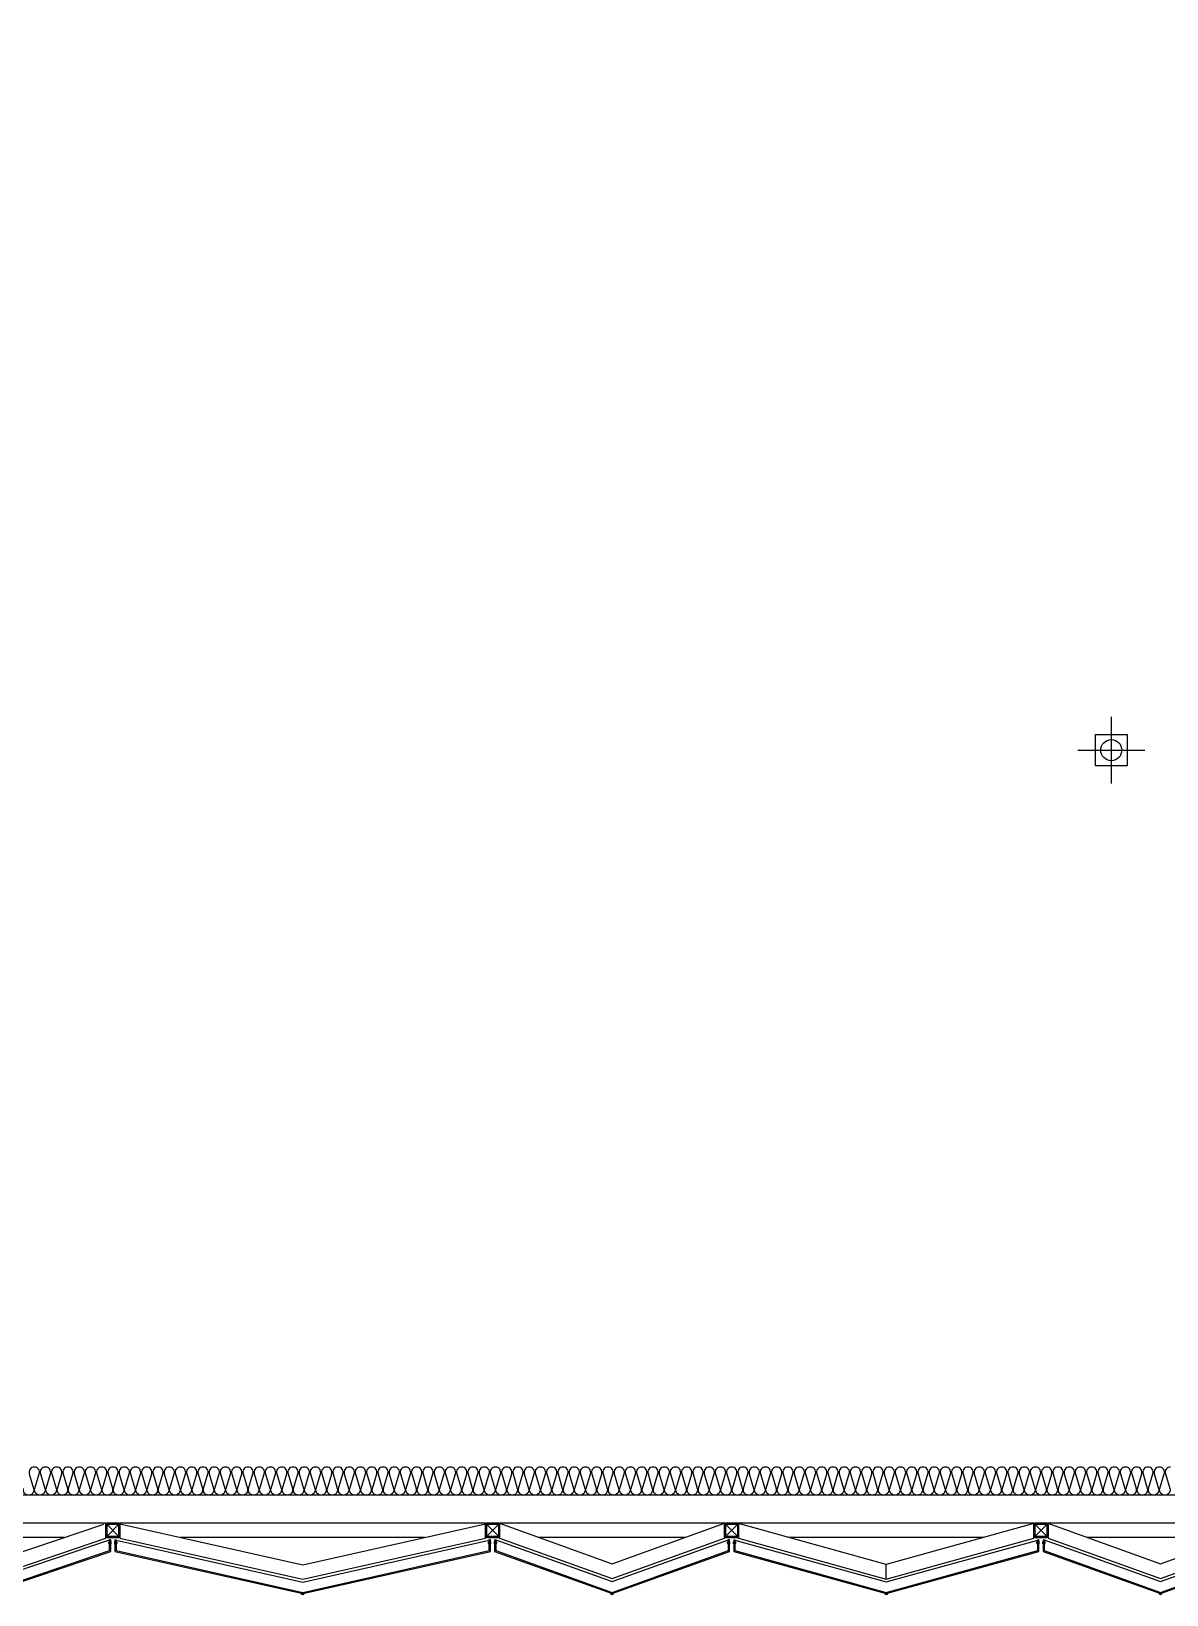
# Model space of a CAD drawing. Header units: millimetres. Extents: x -95754 to 177808, y 34455 to 150605.
# Drawn here: x 92464 to 96501, y 106751 to 112312 of the extents above; entities that cross this region are included whole.
import ezdxf

# ---------------------------------------------------------------- set-up
doc = ezdxf.new("R2010")
doc.units = ezdxf.units.MM
doc.header["$LTSCALE"] = 300
doc.linetypes.add('HID', pattern=[2.8, 1.8, -1])
for name, color, linetype in [('6FIN', 6, 'Continuous'), ('A-ELE', 7, 'Continuous'), ('A-SYM', 7, 'Continuous'), ('A-지붕바닥', 251, 'Continuous'), ('A-하지철물', 55, 'Continuous'), ('alucobond', 4, 'Continuous'), ('ISL', 251, 'Continuous'), ('mold', 4, 'Continuous'), ('SHEET', 6, 'Continuous'), ('우수계획', 7, 'Continuous')]:
    doc.layers.add(name, color=color, linetype=linetype)
doc.layers.add('PIPE', color=3, linetype='Continuous', lineweight=5)

# ---------------------------------------------------------------- blocks, each defined once
blk = doc.blocks.new('EX-1100')
at = {"layer": '6FIN', "elevation": 0}
for points in [[(3.2, 204.1), (46.8, 204.1, 0.414214), (50, 207.3), (50, 250.9, 0.414214), (46.8, 254.1), (3.2, 254.1, 0.414214), (0, 250.9), (0, 207.3, 0.414214)], [(1146.8, 204.1), (1103.2, 204.1, -0.414214), (1100, 207.3), (1100, 250.9, -0.414214), (1103.2, 254.1), (1146.8, 254.1, -0.414214), (1150, 250.9), (1150, 207.3, -0.414214)]]:
    blk.add_lwpolyline(points, format="xyb", close=True, dxfattribs=at)
at = {"layer": 'A-하지철물'}
for p, q in [((1100, 254.1), (50, 254.1)), ((923.1, 204.1), (226.9, 204.1)), ((575, 55.9), (575, 107.8))]:
    blk.add_line(p, q, dxfattribs=at)
at = {"layer": 'A-하지철물', "elevation": 0}
blk.add_lwpolyline([(1100, 201.1), (1100, 253), (575, 107.8), (50, 253), (50, 201.1), (575, 55.9)], close=True, dxfattribs=at)
at = {"layer": 'A-하지철물'}
blk.add_circle((575, 4.1), 4.07, dxfattribs=at)
at = {"layer": 'alucobond', "color": 251, "linetype": 'HID', "ltscale": 10}
for p, q in [((30.2, 185.1), (41.5, 185.1)), ((31.5, 182.4), (31.5, 187.8)), ((31.5, 186.6), (39.5, 186.6)), ((31.5, 183.6), (39.5, 183.6)), ((32, 189.3), (32.5, 189.3)), ((32, 180.9), (32.5, 180.9)), ((32.5, 180.9), (32.5, 189.3)), ((38, 182.7), (38, 187.4)), ((39.5, 182.7), (39.5, 187.4)), ((1119.8, 185.1), (1108.5, 185.1)), ((1110.5, 182.7), (1110.5, 187.4)), ((1118.5, 186.6), (1110.5, 186.6)), ((1118.5, 183.6), (1110.5, 183.6)), ((1112, 182.7), (1112, 187.4)), ((1117.5, 180.9), (1117.5, 189.3)), ((1118, 189.3), (1117.5, 189.3)), ((1118, 180.9), (1117.5, 180.9)), ((1118.5, 182.4), (1118.5, 187.8))]:
    blk.add_line(p, q, dxfattribs=at)
at = {"layer": 'alucobond'}
for p, q in [((32.5, 195.1), (36.5, 195.1)), ((1117.5, 195.1), (1113.5, 195.1))]:
    blk.add_line(p, q, dxfattribs=at)
at = {"layer": 'alucobond', "color": 251, "linetype": 'HID', "ltscale": 10, "elevation": 0}
for points in [[(32, 189.3), (31.5, 187.8)], [(32, 180.9), (31.5, 182.4)], [(36.5, 194.5), (575, 45.6), (1113.5, 194.5)], [(1118, 189.3), (1118.5, 187.8)], [(1118, 180.9), (1118.5, 182.4)]]:
    blk.add_lwpolyline(points, dxfattribs=at)
at = {"layer": 'alucobond', "elevation": 0}
for points in [[(32.5, 195.1), (32.5, 154.1), (575, 4.1), (1117.5, 154.1), (1117.5, 195.1)], [(36.5, 195.1), (36.5, 157.1), (575, 8.2), (1113.5, 157.1), (1113.5, 195.1)], [(1113.5, 195.1), (1113.5, 157.2)]]:
    blk.add_lwpolyline(points, dxfattribs=at)
at = {"layer": 'alucobond', "color": 251, "linetype": 'HID', "ltscale": 10, "elevation": 0}
for points in [[(39.5, 186.6, -0.666667), (39.5, 183.6, -1.5)], [(1110.5, 186.6, 0.666667), (1110.5, 183.6, 1.5)]]:
    blk.add_lwpolyline(points, format="xyb", dxfattribs=at)
at = {"layer": 'alucobond', "color": 251, "linetype": 'HID', "ltscale": 10}
for centre, start, end in [((38.7, 187.4), 0, 180), ((38.7, 182.7), 180, 0), ((1111.3, 187.4), 0, 180), ((1111.3, 182.7), 180, 0)]:
    blk.add_arc(centre, 0.75, start, end, dxfattribs=at)
at = {"layer": 'mold', "color": 4, "elevation": 0}
for points in [[(25, 204.1), (25, 202.6)], [(1125, 204.1), (1125, 202.6)]]:
    blk.add_lwpolyline(points, dxfattribs=at)
at = {"layer": 'SHEET', "color": 8}
for p, q in [((46.8, 250.9), (3.2, 207.3)), ((3.2, 250.9), (46.8, 207.3)), ((1103.2, 250.9), (1146.8, 207.3)), ((1146.8, 250.9), (1103.2, 207.3))]:
    blk.add_line(p, q, dxfattribs=at)
at = {"layer": 'SHEET', "color": 8, "elevation": 0}
for points in [[(3.2, 207.3), (46.8, 207.3), (46.8, 250.9), (3.2, 250.9)], [(1146.8, 207.3), (1103.2, 207.3), (1103.2, 250.9), (1146.8, 250.9)]]:
    blk.add_lwpolyline(points, close=True, dxfattribs=at)
blk = doc.blocks.new('EX-850-1')
at = {"layer": '6FIN', "elevation": 0}
for points in [[(3.2, 204.1), (46.8, 204.1, 0.414214), (50, 207.3), (50, 250.9, 0.414214), (46.8, 254.1), (3.2, 254.1, 0.414214), (0, 250.9), (0, 207.3, 0.414214)], [(896.8, 204.1), (853.2, 204.1, -0.414214), (850, 207.3), (850, 250.9, -0.414214), (853.2, 254.1), (896.8, 254.1, -0.414214), (900, 250.9), (900, 207.3, -0.414214)]]:
    blk.add_lwpolyline(points, format="xyb", close=True, dxfattribs=at)
at = {"layer": 'A-하지철물'}
for p, q in [((850, 254.1), (50, 254.1)), ((710.9, 204.1), (189.1, 204.1))]:
    blk.add_line(p, q, dxfattribs=at)
at = {"layer": 'A-하지철물', "elevation": 0}
for points in [[(49.9, 254.1), (450, 110.3), (850.1, 254.1)], [(50, 204.1), (50, 200.9), (450, 57.2), (850, 200.9), (850, 204.1)]]:
    blk.add_lwpolyline(points, dxfattribs=at)
at = {"layer": 'A-하지철물'}
blk.add_circle((450, 4.1), 4.07, dxfattribs=at)
at = {"layer": 'alucobond', "color": 251, "linetype": 'HID', "ltscale": 10}
for p, q in [((30.2, 185.1), (41.5, 185.1)), ((31.5, 182.4), (31.5, 187.8)), ((31.5, 186.6), (39.5, 186.6)), ((31.5, 183.6), (39.5, 183.6)), ((32, 189.3), (32.5, 189.3)), ((32, 180.9), (32.5, 180.9)), ((32.5, 180.9), (32.5, 189.3)), ((38, 182.7), (38, 187.4)), ((39.5, 182.7), (39.5, 187.4)), ((869.8, 185.1), (858.5, 185.1)), ((860.5, 182.7), (860.5, 187.4)), ((868.5, 186.6), (860.5, 186.6)), ((868.5, 183.6), (860.5, 183.6)), ((862, 182.7), (862, 187.4)), ((867.5, 180.9), (867.5, 189.3)), ((868, 189.3), (867.5, 189.3)), ((868, 180.9), (867.5, 180.9)), ((868.5, 182.4), (868.5, 187.8))]:
    blk.add_line(p, q, dxfattribs=at)
at = {"layer": 'alucobond'}
for p, q in [((32.5, 195.1), (36.5, 195.1)), ((867.5, 195.1), (863.5, 195.1))]:
    blk.add_line(p, q, dxfattribs=at)
at = {"layer": 'alucobond', "color": 251, "linetype": 'HID', "ltscale": 10}
for points in [[(32, 189.3), (31.5, 187.8)], [(32, 180.9), (31.5, 182.4)], [(868, 189.3), (868.5, 187.8)], [(868, 180.9), (868.5, 182.4)]]:
    blk.add_lwpolyline(points, dxfattribs=at)
at = {"layer": 'alucobond', "elevation": 0}
for points in [[(32.5, 195.1), (32.5, 154.1), (450, 4.1), (867.5, 154.1), (867.5, 195.1)], [(36.5, 195.1), (36.5, 156.9), (450, 8.3), (863.5, 156.9), (863.5, 195.1)]]:
    blk.add_lwpolyline(points, dxfattribs=at)
at = {"layer": 'alucobond', "color": 251, "linetype": 'HID', "ltscale": 10, "elevation": 0}
blk.add_lwpolyline([(36.5, 195.1), (450, 46.6), (863.5, 195.1)], dxfattribs=at)
at = {"layer": 'alucobond', "color": 251, "linetype": 'HID', "ltscale": 10}
for points in [[(39.5, 186.6, -0.666667), (39.5, 183.6, -1.5)], [(860.5, 186.6, 0.666667), (860.5, 183.6, 1.5)]]:
    blk.add_lwpolyline(points, format="xyb", dxfattribs=at)
for centre, start, end in [((38.7, 187.4), 0, 180), ((38.7, 182.7), 180, 0), ((861.3, 187.4), 0, 180), ((861.3, 182.7), 180, 0)]:
    blk.add_arc(centre, 0.75, start, end, dxfattribs=at)
at = {"layer": 'mold', "color": 4}
for points in [[(25, 204.1), (25, 202.6)], [(875, 204.1), (875, 202.6)]]:
    blk.add_lwpolyline(points, dxfattribs=at)
at = {"layer": 'SHEET', "color": 8}
for p, q in [((46.8, 250.9), (3.2, 207.3)), ((3.2, 250.9), (46.8, 207.3)), ((853.2, 250.9), (896.8, 207.3)), ((896.8, 250.9), (853.2, 207.3))]:
    blk.add_line(p, q, dxfattribs=at)
at = {"layer": 'SHEET', "color": 8, "elevation": 0}
for points in [[(3.2, 207.3), (46.8, 207.3), (46.8, 250.9), (3.2, 250.9)], [(896.8, 207.3), (853.2, 207.3), (853.2, 250.9), (896.8, 250.9)]]:
    blk.add_lwpolyline(points, close=True, dxfattribs=at)
blk = doc.blocks.new('EX-1350')
at = {"layer": '6FIN', "elevation": 0}
for points in [[(3.2, 204.1), (46.8, 204.1, 0.414214), (50, 207.3), (50, 250.9, 0.414214), (46.8, 254.1), (3.2, 254.1, 0.414214), (0, 250.9), (0, 207.3, 0.414214)], [(1396.8, 204.1), (1353.2, 204.1, -0.414214), (1350, 207.3), (1350, 250.9, -0.414214), (1353.2, 254.1), (1396.8, 254.1, -0.414214), (1400, 250.9), (1400, 207.3, -0.414214)]]:
    blk.add_lwpolyline(points, format="xyb", close=True, dxfattribs=at)
at = {"layer": 'A-하지철물'}
for p, q in [((1350, 254.1), (50, 254.1)), ((1133.9, 204.1), (266.1, 204.1))]:
    blk.add_line(p, q, dxfattribs=at)
at = {"layer": 'A-하지철물', "elevation": 0}
for points in [[(49.7, 252.7), (700, 106.6), (1350.3, 252.7)], [(50, 254.1), (50, 201.4), (700, 55.3), (1350, 201.4), (1350, 254.1)]]:
    blk.add_lwpolyline(points, dxfattribs=at)
at = {"layer": 'A-하지철물'}
blk.add_circle((700, 4.1), 4.07, dxfattribs=at)
at = {"layer": 'alucobond', "color": 251, "linetype": 'HID', "ltscale": 10}
for p, q in [((30.2, 185.1), (41.5, 185.1)), ((31.5, 182.4), (31.5, 187.8)), ((31.5, 186.6), (39.5, 186.6)), ((31.5, 183.6), (39.5, 183.6)), ((32, 189.3), (32.5, 189.3)), ((32, 180.9), (32.5, 180.9)), ((32.5, 180.9), (32.5, 189.3)), ((38, 182.7), (38, 187.4)), ((39.5, 182.7), (39.5, 187.4)), ((1369.8, 185.1), (1358.5, 185.1)), ((1360.5, 182.7), (1360.5, 187.4)), ((1368.5, 186.6), (1360.5, 186.6)), ((1368.5, 183.6), (1360.5, 183.6)), ((1362, 182.7), (1362, 187.4)), ((1367.5, 180.9), (1367.5, 189.3)), ((1368, 189.3), (1367.5, 189.3)), ((1368, 180.9), (1367.5, 180.9)), ((1368.5, 182.4), (1368.5, 187.8))]:
    blk.add_line(p, q, dxfattribs=at)
at = {"layer": 'alucobond'}
for p, q in [((32.5, 195.1), (36.5, 195.1)), ((1367.5, 195.1), (1363.5, 195.1))]:
    blk.add_line(p, q, dxfattribs=at)
at = {"layer": 'alucobond', "color": 251, "linetype": 'HID', "ltscale": 10, "elevation": 0}
for points in [[(32, 189.3), (31.5, 187.8)], [(32, 180.9), (31.5, 182.4)], [(36.5, 194.2), (700, 45.1), (1363.5, 194.2)], [(1368, 189.3), (1368.5, 187.8)], [(1368, 180.9), (1368.5, 182.4)]]:
    blk.add_lwpolyline(points, dxfattribs=at)
at = {"layer": 'alucobond', "elevation": 0}
for points in [[(32.5, 195.1), (32.5, 154.1), (700, 4.1), (1367.5, 154.1), (1367.5, 195.1)], [(36.5, 195.1), (36.5, 157.3), (700, 8.2), (1363.5, 157.3), (1363.5, 195.1)]]:
    blk.add_lwpolyline(points, dxfattribs=at)
at = {"layer": 'alucobond', "color": 251, "linetype": 'HID', "ltscale": 10, "elevation": 0}
for points in [[(39.5, 186.6, -0.666667), (39.5, 183.6, -1.5)], [(1360.5, 186.6, 0.666667), (1360.5, 183.6, 1.5)]]:
    blk.add_lwpolyline(points, format="xyb", dxfattribs=at)
at = {"layer": 'alucobond', "color": 251, "linetype": 'HID', "ltscale": 10}
for centre, start, end in [((38.7, 187.4), 0, 180), ((38.7, 182.7), 180, 0), ((1361.3, 187.4), 0, 180), ((1361.3, 182.7), 180, 0)]:
    blk.add_arc(centre, 0.75, start, end, dxfattribs=at)
at = {"layer": 'mold', "color": 4, "elevation": 0}
for points in [[(25, 204.1), (25, 202.6)], [(1375, 204.1), (1375, 202.6)]]:
    blk.add_lwpolyline(points, dxfattribs=at)
at = {"layer": 'SHEET', "color": 8}
for p, q in [((46.8, 250.9), (3.2, 207.3)), ((3.2, 250.9), (46.8, 207.3)), ((1353.2, 250.9), (1396.8, 207.3)), ((1396.8, 250.9), (1353.2, 207.3))]:
    blk.add_line(p, q, dxfattribs=at)
at = {"layer": 'SHEET', "color": 8, "elevation": 0}
for points in [[(3.2, 207.3), (46.8, 207.3), (46.8, 250.9), (3.2, 250.9)], [(1396.8, 207.3), (1353.2, 207.3), (1353.2, 250.9), (1396.8, 250.9)]]:
    blk.add_lwpolyline(points, close=True, dxfattribs=at)
blk = doc.blocks.new('A$C3e56fbfe')
at = {"layer": '6FIN', "elevation": 0}
for points in [[(204.1, 1125.9), (204.1, 1082.3, 0.414214), (207.3, 1079.1), (250.9, 1079.1, 0.414214), (254.1, 1082.3), (254.1, 1125.9, 0.414214), (250.9, 1129.1), (207.3, 1129.1, 0.414214)], [(186.8, 217.6), (217.6, 186.8, 0.414214), (222.2, 186.8), (288.4, 253, 0.414214), (288.4, 257.5), (257.5, 288.4, 0.414214), (253, 288.4), (186.8, 222.2, 0.414214)], [(1075.9, 204.1), (1032.3, 204.1, -0.414214), (1029.1, 207.3), (1029.1, 250.9, -0.414214), (1032.3, 254.1), (1075.9, 254.1, -0.414214), (1079.1, 250.9), (1079.1, 207.3, -0.414214)]]:
    blk.add_lwpolyline(points, format="xyb", close=True, dxfattribs=at)
at = {"layer": 'A-하지철물'}
for p, q in [((254.1, 289.1), (254.1, 1079.1)), ((204.1, 333.1), (204.1, 925.1)), ((1029.1, 254.1), (289.1, 254.1)), ((882.6, 204.1), (325.6, 204.1))]:
    blk.add_line(p, q, dxfattribs=at)
at = {"layer": 'A-하지철물', "elevation": 0}
for points in [[(204.1, 1079.1), (201, 1079.1), (56.6, 629.1), (191.2, 209.6)], [(254.1, 1080.9), (109.1, 629.1), (226.8, 262.2)], [(261.2, 225.9), (604.1, 109.7), (1022.3, 251.4)], [(209.1, 190.7), (604.1, 56.9), (1029.1, 200.9), (1029.1, 204.1)]]:
    blk.add_lwpolyline(points, dxfattribs=at)
at = {"layer": 'A-하지철물'}
for centre in [(4.1, 629.1), (604.1, 4.1)]:
    blk.add_circle(centre, 4.07, dxfattribs=at)
at = {"layer": 'alucobond', "color": 251, "linetype": 'HID', "ltscale": 10}
for p, q in [((180.9, 1097.1), (180.9, 1096.6)), ((180.9, 1096.6), (189.3, 1096.6)), ((182.4, 1097.6), (187.8, 1097.6)), ((182.7, 1091.1), (187.4, 1091.1)), ((182.7, 1089.6), (187.4, 1089.6)), ((183.6, 1097.6), (183.6, 1089.6)), ((185.1, 1098.9), (185.1, 1087.5)), ((186.6, 1097.6), (186.6, 1089.6)), ((189.3, 1097.1), (189.3, 1096.6)), ((176.9, 197.4), (180.2, 200.7)), ((185.1, 192.5), (177.1, 200.5)), ((183.1, 192.3), (177.5, 198)), ((177.9, 196.3), (181.3, 199.7)), ((185.3, 194.4), (179.6, 200.1)), ((180.5, 191.1), (186.5, 197.1)), ((180.9, 190.8), (180.5, 191.1)), ((182.3, 191.5), (186.1, 195.3)), ((186.8, 196.7), (186.5, 197.1)), ((190.8, 180.9), (191.1, 180.5)), ((191.1, 180.5), (197.1, 186.5)), ((191.5, 182.3), (195.3, 186.1)), ((192.3, 183.1), (198, 177.5)), ((192.5, 185.1), (200.5, 177.1)), ((194.4, 185.3), (200.1, 179.6)), ((196.3, 177.9), (199.7, 181.3)), ((196.7, 186.8), (197.1, 186.5)), ((197.4, 176.9), (200.7, 180.2)), ((1048.9, 185.1), (1037.5, 185.1)), ((1039.6, 182.7), (1039.6, 187.4)), ((1047.6, 186.6), (1039.6, 186.6)), ((1047.6, 183.6), (1039.6, 183.6)), ((1041.1, 182.7), (1041.1, 187.4)), ((1046.6, 180.9), (1046.6, 189.3)), ((1047.1, 189.3), (1046.6, 189.3)), ((1047.1, 180.9), (1046.6, 180.9)), ((1047.6, 182.4), (1047.6, 187.8))]:
    blk.add_line(p, q, dxfattribs=at)
at = {"layer": 'alucobond'}
for p, q in [((195.1, 1096.6), (195.1, 1092.6)), ((190.3, 201.6), (187.8, 204)), ((201.6, 190.3), (204, 187.8)), ((1046.6, 195.1), (1042.6, 195.1))]:
    blk.add_line(p, q, dxfattribs=at)
at = {"layer": 'alucobond', "elevation": 0}
for points in [[(195.1, 1096.6), (154.1, 1096.6), (4.1, 629.1), (153.3, 163.9), (190.6, 201.2)], [(195.1, 1092.6), (157, 1092.6), (8.3, 629.1), (155.1, 171.4), (187.8, 204)], [(201.2, 190.6), (163.9, 153.3), (604.1, 4.1), (1046.6, 154.1), (1046.6, 195.1)], [(204, 187.8), (171.3, 155), (604.1, 8.3), (1042.6, 156.9), (1042.6, 195.1)]]:
    blk.add_lwpolyline(points, dxfattribs=at)
at = {"layer": 'alucobond', "color": 251, "linetype": 'HID', "ltscale": 10, "elevation": 0}
for points in [[(194.8, 1092.6), (46.1, 629.1), (183.2, 201.6)], [(180.9, 1097.1), (182.4, 1097.6)], [(189.3, 1097.1), (187.8, 1097.6)], [(180.9, 190.8), (182.3, 191.5)], [(186.8, 196.7), (186.1, 195.3)], [(190.8, 180.9), (191.5, 182.3)], [(196.7, 186.8), (195.3, 186.1)], [(201.2, 182.9), (604.1, 46.3), (1042.6, 195)], [(1047.1, 189.3), (1047.6, 187.8)], [(1047.1, 180.9), (1047.6, 182.4)]]:
    blk.add_lwpolyline(points, dxfattribs=at)
for points in [[(186.6, 1089.6, -0.666667), (183.6, 1089.6, -1.5)], [(179.6, 200.1, 0.666667), (177.5, 198, 1.5)], [(200.1, 179.6, -0.666667), (198, 177.5, -1.5)], [(1039.6, 186.6, 0.666667), (1039.6, 183.6, 1.5)]]:
    blk.add_lwpolyline(points, format="xyb", dxfattribs=at)
at = {"layer": 'alucobond', "elevation": 0}
for points in [[(202.2, 202.2), (201.2, 201.2), (193, 209.3), (160.7, 177), (153.1, 180.6), (153.8, 181.9), (160.4, 178.8), (193, 211.4)], [(202.2, 202.2), (201.2, 201.2), (209.3, 193), (177, 160.7), (180.8, 152.7), (182.1, 153.4), (178.8, 160.4), (211.4, 193)]]:
    blk.add_lwpolyline(points, close=True, dxfattribs=at)
at = {"layer": 'alucobond', "color": 251, "linetype": 'HID', "ltscale": 10}
for centre, start, end in [((182.7, 1090.3), 90, 270), ((187.4, 1090.3), 270, 90), ((177.4, 196.8), 135, 315), ((180.7, 200.2), 315, 135), ((196.8, 177.4), 135, 315), ((200.2, 180.7), 315, 135), ((1040.3, 187.4), 0, 180), ((1040.3, 182.7), 180, 0)]:
    blk.add_arc(centre, 0.75, start, end, dxfattribs=at)
at = {"layer": 'mold', "color": 4, "elevation": 0}
for points in [[(204.1, 1104.1), (202.6, 1104.1)], [(154.1, 204.1), (154.1, 202.6)], [(1054.1, 204.1), (1054.1, 202.6)], [(204.1, 154.1), (202.6, 154.1)]]:
    blk.add_lwpolyline(points, dxfattribs=at)
at = {"layer": 'PIPE', "color": 1}
for p, q in [((255.3, 286.1), (219.9, 189.1)), ((255.3, 286.1), (219.9, 189.1)), ((286.1, 255.3), (189.1, 219.9)), ((286.1, 255.3), (189.1, 219.9)), ((217.6, 186.8), (219.9, 184.6)), ((222.2, 186.8), (219.9, 184.6))]:
    blk.add_line(p, q, dxfattribs=at)
at = {"layer": 'PIPE', "elevation": 0}
blk.add_lwpolyline([(217.6, 186.8), (186.8, 217.6, -0.414214), (186.8, 222.2), (253, 288.4, -0.414214), (257.5, 288.4), (288.4, 257.5, -0.414214), (288.4, 253), (222.2, 186.8, -0.414214)], format="xyb", close=True, dxfattribs=at)
blk.add_lwpolyline([(219.9, 189.1), (189.1, 219.9), (255.3, 286.1), (286.1, 255.3)], close=True, dxfattribs=at)
at = {"layer": 'SHEET', "color": 8}
for p, q in [((250.9, 1082.3), (207.3, 1125.9)), ((250.9, 1125.9), (207.3, 1082.3)), ((1032.3, 250.9), (1075.9, 207.3)), ((1075.9, 250.9), (1032.3, 207.3))]:
    blk.add_line(p, q, dxfattribs=at)
at = {"layer": 'SHEET', "color": 8, "elevation": 0}
for points in [[(207.3, 1125.9), (207.3, 1082.3), (250.9, 1082.3), (250.9, 1125.9)], [(189.1, 219.9), (219.9, 189.1), (286.1, 255.3), (255.3, 286.1)], [(1075.9, 207.3), (1032.3, 207.3), (1032.3, 250.9), (1075.9, 250.9)]]:
    blk.add_lwpolyline(points, close=True, dxfattribs=at)
blk = doc.blocks.new('A$Cacae0627')
at = {"layer": '우수계획', "color": 1}
for p, q in [((0, 528), (0, -528)), ((-528, 0), (528, 0))]:
    blk.add_line(p, q, dxfattribs=at)
at = {"layer": '우수계획', "color": 6, "lineweight": -3}
blk.add_lwpolyline([(-250, 250), (250, 250), (250, -250), (-250, -250)], close=True, dxfattribs=at)
blk.add_circle((0, 0), 167, dxfattribs=at)
blk = doc.blocks.new('A$Cfdea7a82')
at = {"layer": 'A-SYM', "xscale": 0.2249999999999964, "yscale": 0.2249999999999964, "zscale": 0.2249999999999964}
blk.add_blockref('A$Cacae0627', (203.8, 118.8, 0), dxfattribs=at)

msp = doc.modelspace()

# ---------------------------------------------------------------- linework, layer by layer
at = {"layer": 'ISL', "elevation": 0}
msp.add_lwpolyline([(177453.6, 135425), (177453.6, 107105), (92053.6, 107105), (92053.6, 121780)], dxfattribs=at)
msp.add_lwpolyline([(96514.1, 107205, 0.509267), (96496.4, 107180.8), (96511.7, 107129.3, -1.372593), (96476.4, 107129.3), (96491.7, 107180.8, 0.509267), (96474.1, 107205, 0.509267), (96456.4, 107180.8), (96471.7, 107129.3, -1.372593), (96436.4, 107129.3), (96451.7, 107180.8, 0.509267), (96434.1, 107205, 0.509267), (96416.4, 107180.8), (96431.7, 107129.3, -1.372593), (96396.4, 107129.3), (96411.7, 107180.8, 0.509267), (96394.1, 107205, 0.509267), (96376.4, 107180.8), (96391.7, 107129.3, -1.372593), (96356.4, 107129.3), (96371.7, 107180.8, 0.509267), (96354.1, 107205, 0.509267), (96336.4, 107180.8), (96351.7, 107129.3, -1.372593), (96316.4, 107129.3), (96331.7, 107180.8, 0.509267), (96314.1, 107205, 0.509267), (96296.4, 107180.8), (96311.7, 107129.3, -1.372593), (96276.4, 107129.3), (96291.7, 107180.8, 0.509267), (96274.1, 107205, 0.509267), (96256.4, 107180.8), (96271.7, 107129.3, -1.372593), (96236.4, 107129.3), (96251.7, 107180.8, 0.509267), (96234.1, 107205, 0.509267), (96216.4, 107180.8), (96231.7, 107129.3, -1.372593), (96196.4, 107129.3), (96211.7, 107180.8, 0.509267), (96194.1, 107205, 0.509267), (96176.4, 107180.8), (96191.7, 107129.3, -1.372593), (96156.4, 107129.3), (96171.7, 107180.8, 0.509267), (96154.1, 107205, 0.509267), (96136.4, 107180.8), (96151.7, 107129.3, -1.372593), (96116.4, 107129.3), (96131.7, 107180.8, 0.509267), (96114.1, 107205, 0.509267), (96096.4, 107180.8), (96111.7, 107129.3, -1.372593), (96076.4, 107129.3), (96091.7, 107180.8, 0.509267), (96074.1, 107205, 0.509267), (96056.4, 107180.8), (96071.7, 107129.3, -1.372593), (96036.4, 107129.3), (96051.7, 107180.8, 0.509267), (96034.1, 107205, 0.509267), (96016.4, 107180.8), (96031.7, 107129.3, -1.372593), (95996.4, 107129.3), (96011.7, 107180.8, 0.509267), (95994.1, 107205, 0.509267), (95976.4, 107180.8), (95991.7, 107129.3, -1.372593), (95956.4, 107129.3), (95971.7, 107180.8, 0.509267), (95954.1, 107205, 0.509267), (95936.4, 107180.8), (95951.7, 107129.3, -1.372593), (95916.4, 107129.3), (95931.7, 107180.8, 0.509267), (95914.1, 107205, 0.509267), (95896.4, 107180.8), (95911.7, 107129.3, -1.372593), (95876.4, 107129.3), (95891.7, 107180.8, 0.509267), (95874.1, 107205, 0.509267), (95856.4, 107180.8), (95871.7, 107129.3, -1.372593), (95836.4, 107129.3), (95851.7, 107180.8, 0.509267), (95834.1, 107205, 0.509267), (95816.4, 107180.8), (95831.7, 107129.3, -1.372593), (95796.4, 107129.3), (95811.7, 107180.8, 0.509267), (95794.1, 107205, 0.509267), (95776.4, 107180.8), (95791.7, 107129.3, -1.372593), (95756.4, 107129.3), (95771.7, 107180.8, 0.509267), (95754.1, 107205, 0.509267), (95736.4, 107180.8), (95751.7, 107129.3, -1.372593), (95716.4, 107129.3), (95731.7, 107180.8, 0.509267), (95714.1, 107205, 0.509267), (95696.4, 107180.8), (95711.7, 107129.3, -1.372593), (95676.4, 107129.3), (95691.7, 107180.8, 0.509267), (95674.1, 107205, 0.509267), (95656.4, 107180.8), (95671.7, 107129.3, -1.372593), (95636.4, 107129.3), (95651.7, 107180.8, 0.509267), (95634.1, 107205, 0.509267), (95616.4, 107180.8), (95631.7, 107129.3, -1.372593), (95596.4, 107129.3), (95611.7, 107180.8, 0.509267), (95594.1, 107205, 0.509267), (95576.4, 107180.8), (95591.7, 107129.3, -1.372593), (95556.4, 107129.3), (95571.7, 107180.8, 0.509267), (95554.1, 107205, 0.509267), (95536.4, 107180.8), (95551.7, 107129.3, -1.372593), (95516.4, 107129.3), (95531.7, 107180.8, 0.509267), (95514.1, 107205, 0.509267), (95496.4, 107180.8), (95511.7, 107129.3, -1.372593), (95476.4, 107129.3), (95491.7, 107180.8, 0.509267), (95474.1, 107205, 0.509267), (95456.4, 107180.8), (95471.7, 107129.3, -1.372593), (95436.4, 107129.3), (95451.7, 107180.8, 0.509267), (95434.1, 107205, 0.509267), (95416.4, 107180.8), (95431.7, 107129.3, -1.372593), (95396.4, 107129.3), (95411.7, 107180.8, 0.509267), (95394.1, 107205, 0.509267), (95376.4, 107180.8), (95391.7, 107129.3, -1.372593), (95356.4, 107129.3), (95371.7, 107180.8, 0.509267), (95354.1, 107205, 0.509267), (95336.4, 107180.8), (95351.7, 107129.3, -1.372593), (95316.4, 107129.3), (95331.7, 107180.8, 0.509267), (95314.1, 107205, 0.509267), (95296.4, 107180.8), (95311.7, 107129.3, -1.372593), (95276.4, 107129.3), (95291.7, 107180.8, 0.509267), (95274.1, 107205, 0.509267), (95256.4, 107180.8), (95271.7, 107129.3, -1.372593), (95236.4, 107129.3), (95251.7, 107180.8, 0.509267), (95234.1, 107205, 0.509267), (95216.4, 107180.8), (95231.7, 107129.3, -1.372593), (95196.4, 107129.3), (95211.7, 107180.8, 0.509267), (95194.1, 107205, 0.509267), (95176.4, 107180.8), (95191.7, 107129.3, -1.372593), (95156.4, 107129.3), (95171.7, 107180.8, 0.509267), (95154.1, 107205, 0.509267), (95136.4, 107180.8), (95151.7, 107129.3, -1.372593), (95116.4, 107129.3), (95131.7, 107180.8, 0.509267), (95114.1, 107205, 0.509267), (95096.4, 107180.8), (95111.7, 107129.3, -1.372593), (95076.4, 107129.3), (95091.7, 107180.8, 0.509267), (95074.1, 107205, 0.509267), (95056.4, 107180.8), (95071.7, 107129.3, -1.372593), (95036.4, 107129.3), (95051.7, 107180.8, 0.509267), (95034.1, 107205, 0.509267), (95016.4, 107180.8), (95031.7, 107129.3, -1.372593), (94996.4, 107129.3), (95011.7, 107180.8, 0.509267), (94994.1, 107205, 0.509267), (94976.4, 107180.8), (94991.7, 107129.3, -1.372593), (94956.4, 107129.3), (94971.7, 107180.8, 0.509267), (94954.1, 107205, 0.509267), (94936.4, 107180.8), (94951.7, 107129.3, -1.372593), (94916.4, 107129.3), (94931.7, 107180.8, 0.509267), (94914.1, 107205, 0.509267), (94896.4, 107180.8), (94911.7, 107129.3, -1.372593), (94876.4, 107129.3), (94891.7, 107180.8, 0.509267), (94874.1, 107205, 0.509267), (94856.4, 107180.8), (94871.7, 107129.3, -1.372593), (94836.4, 107129.3), (94851.7, 107180.8, 0.509267), (94834.1, 107205, 0.509267), (94816.4, 107180.8), (94831.7, 107129.3, -1.372593), (94796.4, 107129.3), (94811.7, 107180.8, 0.509267), (94794.1, 107205, 0.509267), (94776.4, 107180.8), (94791.7, 107129.3, -1.372593), (94756.4, 107129.3), (94771.7, 107180.8, 0.509267), (94754.1, 107205, 0.509267), (94736.4, 107180.8), (94751.7, 107129.3, -1.372593), (94716.4, 107129.3), (94731.7, 107180.8, 0.509267), (94714.1, 107205, 0.509267), (94696.4, 107180.8), (94711.7, 107129.3, -1.372593), (94676.4, 107129.3), (94691.7, 107180.8, 0.509267), (94674.1, 107205, 0.509267), (94656.4, 107180.8), (94671.7, 107129.3, -1.372593), (94636.4, 107129.3), (94651.7, 107180.8, 0.509267), (94634.1, 107205, 0.509267), (94616.4, 107180.8), (94631.7, 107129.3, -1.372593), (94596.4, 107129.3), (94611.7, 107180.8, 0.509267), (94594.1, 107205, 0.509267), (94576.4, 107180.8), (94591.7, 107129.3, -1.372593), (94556.4, 107129.3), (94571.7, 107180.8, 0.509267), (94554.1, 107205, 0.509267), (94536.4, 107180.8), (94551.7, 107129.3, -1.372593), (94516.4, 107129.3), (94531.7, 107180.8, 0.509267), (94514.1, 107205, 0.509267), (94496.4, 107180.8), (94511.7, 107129.3, -1.372593), (94476.4, 107129.3), (94491.7, 107180.8, 0.509267), (94474.1, 107205, 0.509267), (94456.4, 107180.8), (94471.7, 107129.3, -1.372593), (94436.4, 107129.3), (94451.7, 107180.8, 0.509267), (94434.1, 107205, 0.509267), (94416.4, 107180.8), (94431.7, 107129.3, -1.372593), (94396.4, 107129.3), (94411.7, 107180.8, 0.509267), (94394.1, 107205, 0.509267), (94376.4, 107180.8), (94391.7, 107129.3, -1.372593), (94356.4, 107129.3), (94371.7, 107180.8, 0.509267), (94354.1, 107205, 0.509267), (94336.4, 107180.8), (94351.7, 107129.3, -1.372593), (94316.4, 107129.3), (94331.7, 107180.8, 0.509267), (94314.1, 107205, 0.509267), (94296.4, 107180.8), (94311.7, 107129.3, -1.372593), (94276.4, 107129.3), (94291.7, 107180.8, 0.509267), (94274.1, 107205, 0.509267), (94256.4, 107180.8), (94271.7, 107129.3, -1.372593), (94236.4, 107129.3), (94251.7, 107180.8, 0.509267), (94234.1, 107205, 0.509267), (94216.4, 107180.8), (94231.7, 107129.3, -1.372593), (94196.4, 107129.3), (94211.7, 107180.8, 0.509267), (94194.1, 107205, 0.509267), (94176.4, 107180.8), (94191.7, 107129.3, -1.372593), (94156.4, 107129.3), (94171.7, 107180.8, 0.509267), (94154.1, 107205, 0.509267), (94136.4, 107180.8), (94151.7, 107129.3, -1.372593), (94116.4, 107129.3), (94131.7, 107180.8, 0.509267), (94114.1, 107205, 0.509267), (94096.4, 107180.8), (94111.7, 107129.3, -1.372593), (94076.4, 107129.3), (94091.7, 107180.8, 0.509267), (94074.1, 107205, 0.509267), (94056.4, 107180.8), (94071.7, 107129.3, -1.372593), (94036.4, 107129.3), (94051.7, 107180.8, 0.509267), (94034.1, 107205, 0.509267), (94016.4, 107180.8), (94031.7, 107129.3, -1.372593), (93996.4, 107129.3), (94011.7, 107180.8, 0.509267), (93994.1, 107205, 0.509267), (93976.4, 107180.8), (93991.7, 107129.3, -1.372593), (93956.4, 107129.3), (93971.7, 107180.8, 0.509267), (93954.1, 107205, 0.509267), (93936.4, 107180.8), (93951.7, 107129.3, -1.372593), (93916.4, 107129.3), (93931.7, 107180.8, 0.509267), (93914.1, 107205, 0.509267), (93896.4, 107180.8), (93911.7, 107129.3, -1.372593), (93876.4, 107129.3), (93891.7, 107180.8, 0.509267), (93874.1, 107205, 0.509267), (93856.4, 107180.8), (93871.7, 107129.3, -1.372593), (93836.4, 107129.3), (93851.7, 107180.8, 0.509267), (93834.1, 107205, 0.509267), (93816.4, 107180.8), (93831.7, 107129.3, -1.372593), (93796.4, 107129.3), (93811.7, 107180.8, 0.509267), (93794.1, 107205, 0.509267), (93776.4, 107180.8), (93791.7, 107129.3, -1.372593), (93756.4, 107129.3), (93771.7, 107180.8, 0.509267), (93754.1, 107205, 0.509267), (93736.4, 107180.8), (93751.7, 107129.3, -1.372593), (93716.4, 107129.3), (93731.7, 107180.8, 0.509267), (93714.1, 107205, 0.509267), (93696.4, 107180.8), (93711.7, 107129.3, -1.372593), (93676.4, 107129.3), (93691.7, 107180.8, 0.509267), (93674.1, 107205, 0.509267), (93656.4, 107180.8), (93671.7, 107129.3, -1.372593), (93636.4, 107129.3), (93651.7, 107180.8, 0.509267), (93634.1, 107205, 0.509267), (93616.4, 107180.8), (93631.7, 107129.3, -1.372593), (93596.4, 107129.3), (93611.7, 107180.8, 0.509267), (93594.1, 107205, 0.509267), (93576.4, 107180.8), (93591.7, 107129.3, -1.372593), (93556.4, 107129.3), (93571.7, 107180.8, 0.509267), (93554.1, 107205, 0.509267), (93536.4, 107180.8), (93551.7, 107129.3, -1.372593), (93516.4, 107129.3), (93531.7, 107180.8, 0.509267), (93514.1, 107205, 0.509267), (93496.4, 107180.8), (93511.7, 107129.3, -1.372593), (93476.4, 107129.3), (93491.8, 107180.8, 0.509267), (93474.1, 107205, 0.509267), (93456.4, 107180.8), (93471.8, 107129.3, -1.372593), (93436.4, 107129.3), (93451.8, 107180.8, 0.509267), (93434.1, 107205, 0.509267), (93416.4, 107180.8), (93431.8, 107129.3, -1.372593), (93396.4, 107129.3), (93411.8, 107180.8, 0.509267), (93394.1, 107205, 0.509267), (93376.4, 107180.8), (93391.8, 107129.3, -1.372593), (93356.4, 107129.3), (93371.8, 107180.8, 0.509267), (93354.1, 107205, 0.509267), (93336.4, 107180.8), (93351.8, 107129.3, -1.372593), (93316.4, 107129.3), (93331.8, 107180.8, 0.509267), (93314.1, 107205, 0.509267), (93296.4, 107180.8), (93311.8, 107129.3, -1.372593), (93276.4, 107129.3), (93291.8, 107180.8, 0.509267), (93274.1, 107205, 0.509267), (93256.4, 107180.8), (93271.8, 107129.3, -1.372593), (93236.4, 107129.3), (93251.8, 107180.8, 0.509267), (93234.1, 107205, 0.509267), (93216.4, 107180.8), (93231.8, 107129.3, -1.372593), (93196.4, 107129.3), (93211.8, 107180.8, 0.509267), (93194.1, 107205, 0.509267), (93176.4, 107180.8), (93191.8, 107129.3, -1.372593), (93156.4, 107129.3), (93171.8, 107180.8, 0.509267), (93154.1, 107205, 0.509267), (93136.4, 107180.8), (93151.8, 107129.3, -1.372593), (93116.4, 107129.3), (93131.8, 107180.8, 0.509267), (93114.1, 107205, 0.509267), (93096.4, 107180.8), (93111.8, 107129.3, -1.372593), (93076.4, 107129.3), (93091.8, 107180.8, 0.509267), (93074.1, 107205, 0.509267), (93056.4, 107180.8), (93071.8, 107129.3, -1.372593), (93036.4, 107129.3), (93051.8, 107180.8, 0.509267), (93034.1, 107205, 0.509267), (93016.4, 107180.8), (93031.8, 107129.3, -1.372593), (92996.4, 107129.3), (93011.8, 107180.8, 0.509267), (92994.1, 107205, 0.509267), (92976.4, 107180.8), (92991.8, 107129.3, -1.372593), (92956.4, 107129.3), (92971.8, 107180.8, 0.509267), (92954.1, 107205, 0.509267), (92936.4, 107180.8), (92951.8, 107129.3, -1.372593), (92916.4, 107129.3), (92931.8, 107180.8, 0.509267), (92914.1, 107205, 0.509267), (92896.4, 107180.8), (92911.8, 107129.3, -1.372593), (92876.4, 107129.3), (92891.8, 107180.8, 0.509267), (92874.1, 107205, 0.509267), (92856.4, 107180.8), (92871.8, 107129.3, -1.372593), (92836.4, 107129.3), (92851.8, 107180.8, 0.509267), (92834.1, 107205, 0.509267), (92816.4, 107180.8), (92831.8, 107129.3, -1.372593), (92796.4, 107129.3), (92811.8, 107180.8, 0.509267), (92794.1, 107205, 0.509267), (92776.4, 107180.8), (92791.8, 107129.3, -1.372593), (92756.4, 107129.3), (92771.8, 107180.8, 0.509267), (92754.1, 107205, 0.509267), (92736.4, 107180.8), (92751.8, 107129.3, -1.372593), (92716.4, 107129.3), (92731.8, 107180.8, 0.509267), (92714.1, 107205, 0.509267), (92696.4, 107180.8), (92711.8, 107129.3, -1.372593), (92676.4, 107129.3), (92691.8, 107180.8, 0.509267), (92674.1, 107205, 0.509267), (92656.4, 107180.8), (92671.8, 107129.3, -1.372593), (92636.4, 107129.3), (92651.8, 107180.8, 0.509267), (92634.1, 107205, 0.509267), (92616.4, 107180.8), (92631.8, 107129.3, -1.372593), (92596.4, 107129.3), (92611.8, 107180.8, 0.509267), (92594.1, 107205, 0.509267), (92576.4, 107180.8), (92591.8, 107129.3, -1.372593), (92556.4, 107129.3), (92571.8, 107180.8, 0.509267), (92554.1, 107205, 0.509267), (92536.4, 107180.8), (92551.8, 107129.3, -1.372593), (92516.4, 107129.3), (92531.8, 107180.8, 0.509267), (92514.1, 107205, 0.509267), (92496.4, 107180.8), (92511.8, 107129.3, -1.372593), (92476.4, 107129.3), (92491.8, 107180.8, 0.509267), (92474.1, 107205, 0.509267), (92456.4, 107180.8), (92471.8, 107129.3, -1.372593), (92436.4, 107129.3)], format="xyb", dxfattribs=at)

# ---------------------------------------------------------------- block references
at = {"layer": 'A-ELE'}
msp.add_blockref('A$C3e56fbfe', (91699.5, 106750.9), dxfattribs=at)
at = {"layer": 'A-지붕바닥'}
msp.add_blockref('A$Cfdea7a82', (96099.7, 109636.3), dxfattribs=at)
at = {"layer": 'A-하지철물'}
for name, p in [('EX-1350', (92728.6, 106750.9)), ('EX-850-1', (94078.6, 106750.9)), ('EX-1100', (94928.6, 106750.9)), ('EX-850-1', (96028.6, 106750.9))]:
    msp.add_blockref(name, p, dxfattribs=at)

doc.saveas('drawing.dxf')
